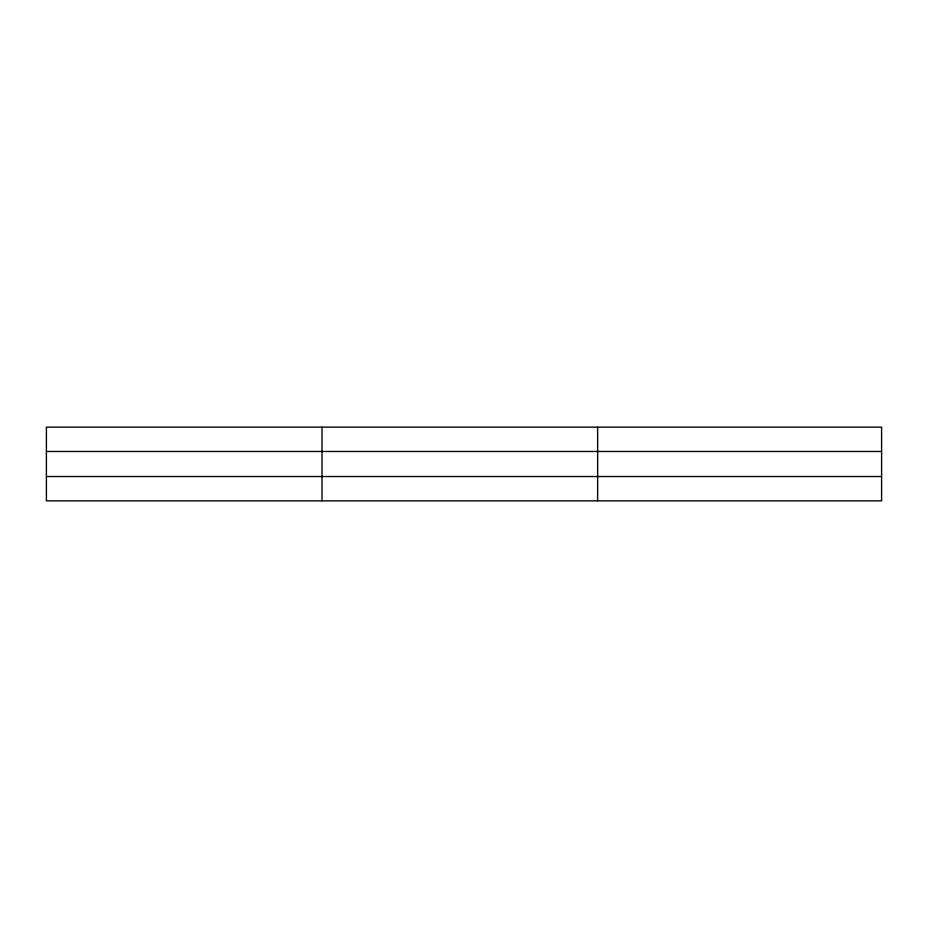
<?xml version="1.0" encoding="UTF-8"?>
<svg xmlns="http://www.w3.org/2000/svg" width="928" height="928" viewBox="0 0 928 928"><rect width="100%" height="100%" fill="white"/><g stroke="black" fill="none" stroke-linecap="round" stroke-linejoin="round"><path stroke-width="1.39" d="M322.016 500.853L322.016 427.147M597.632 500.853L597.632 427.147M881.6 451.472L881.6 427.147L46.4 427.147L46.4 500.853L881.6 500.853L881.6 451.472L46.4 451.472M46.4 476.528L881.6 476.528"/></g></svg>
